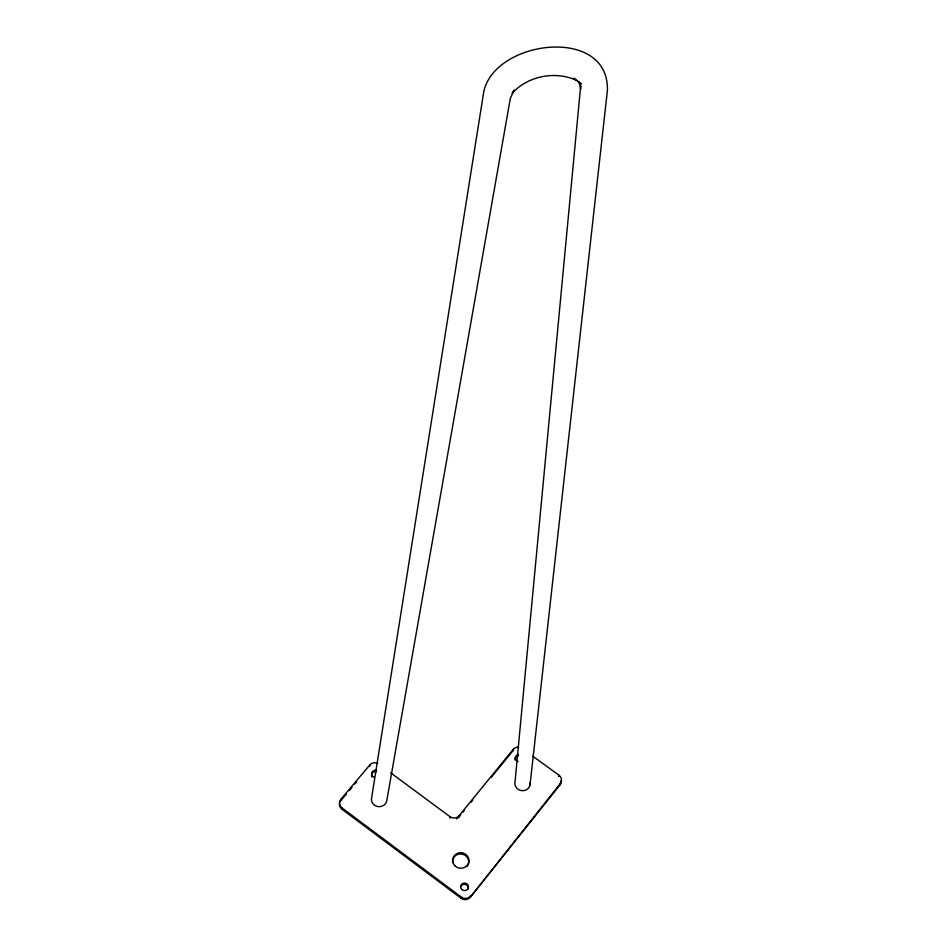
<?xml version="1.0" encoding="UTF-8"?>
<svg xmlns="http://www.w3.org/2000/svg" width="947" height="947" viewBox="0 0 947 947"><rect width="100%" height="100%" fill="white"/><g stroke="black" fill="none" stroke-linecap="round" stroke-linejoin="round"><path stroke-width="1.42" d="M377.806 763.448A6.428 6.025 1 0 0 369.768 765.034L340.884 799.256L340.861 800.594L346.448 793.977M561.109 780.529A6.404 5.978 15.5 0 1 559.949 784.956L470.292 897.235A6.558 6.286 10.7 0 1 461.118 898.301L341.891 809.176L341.914 807.85A6.487 6.108 -2 0 1 340.884 799.256M580.736 86.106L580.629 88.876L579.28 82.496M369.709 766.407L369.768 765.034M580.653 86.189L515.061 781.512A7.706 7.221 13.2 0 0 522.117 790.721A7.706 7.221 13.2 0 0 530.107 782.648M529.965 785.465L607.406 90.332C609.181 25.711 495.269 39.596 483.81 91.445L371.698 797.374A7.765 7.316 1 0 0 377.072 806.418A7.765 7.316 1 0 0 386.648 801.363L510.338 98.334L514.209 90.048L512.185 93.303C527.668 75.878 555.794 70.552 576.723 80.471L573.693 78.222L581.198 83.833L577.824 81.324L580.7 85.005L579.576 82.484M449.884 818.042L450.062 816.728L390.673 772.835M458.135 817.841A6.451 6.096 7.9 0 0 458.928 817.024L459.117 815.71L513.179 749.408A6.38 5.942 12.2 0 1 518.66 747.171M461.118 898.301L461.319 897.093L341.914 807.85M470.292 897.235L560.293 783.607A6.416 5.99 15.5 0 0 558.919 775.155L532.77 756.191M491.505 777.061L512.907 750.793L513.179 749.408M558.588 776.516L558.919 775.155M559.949 784.956L560.293 783.607M458.928 817.024L460.787 814.74M462.645 812.455L464.515 810.182M471.026 802.18L472.884 799.895M349.242 790.674L352.024 787.359M354.817 784.057L356.676 781.855M512.907 750.793A6.369 5.931 12.2 0 1 513.676 750.012M457.129 818.528A6.451 6.096 7.9 0 1 456.561 818.812M459.117 815.71A6.463 6.108 7.9 0 1 450.062 816.728M467.889 865.333A8.144 7.765 9.4 0 1 467.096 866.529M452.559 862.634A8.144 7.765 9.4 0 1 461.189 853.981A8.144 7.765 9.4 0 1 468.457 863.936M374.361 777.321A3.859 3.622 1 0 1 371.757 772.811A3.859 3.622 1 0 1 376.563 770.385M372.053 777.037A3.859 3.622 1 0 1 376.492 771.758M460.562 886.972A3.93 3.764 10.5 0 1 465.391 884.439A3.93 3.764 10.5 0 1 468.114 889.126M518.056 761.566A3.835 3.575 12.3 0 1 518.506 754.581M515.002 759.932A3.824 3.563 12.3 0 1 518.222 755.966M341.891 809.176A6.475 6.108 -2 0 1 339.476 803.837M339.736 802.63A6.475 6.108 -2 0 1 340.21 801.529M470.505 896.028A6.558 6.298 10.7 0 1 461.319 897.093M454.998 865.83A8.156 7.777 9.4 0 0 468.67 862.681A8.156 7.777 9.4 0 0 458.798 852.892A8.156 7.777 9.4 0 0 454.998 865.83M461.734 889.422A3.93 3.764 10.5 0 0 468.327 887.895A3.93 3.764 10.5 0 0 463.568 883.16A3.93 3.764 10.5 0 0 461.734 889.422"/></g></svg>
